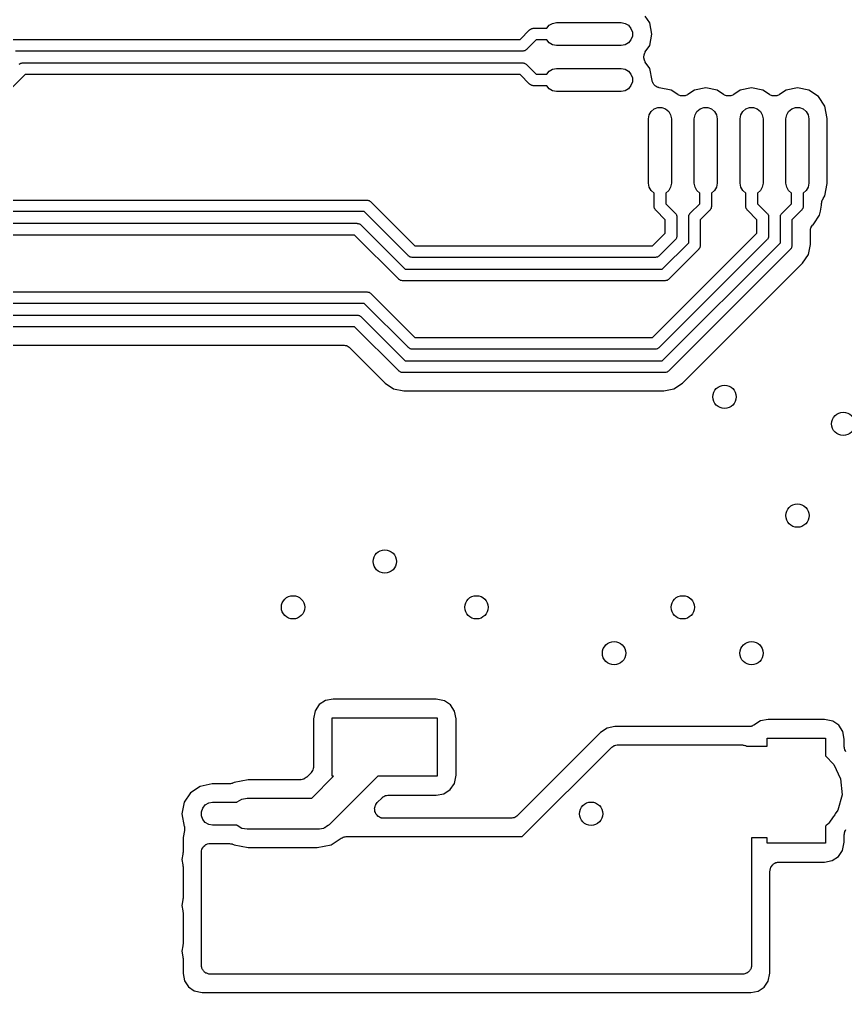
# Model space of a CAD drawing. Extents: x 85 to 210, y -138 to -65.
# Drawn here: x 144.02 to 153.02, y -111.45 to -100.84 of the extents above; entities that cross this region are included whole.
import ezdxf

# ---------------------------------------------------------------- set-up
doc = ezdxf.new("R2010")
doc.units = 0
doc.header["$MEASUREMENT"] = 0
doc.layers.add('BLACK', color=7, linetype='CONTINUOUS')

msp = doc.modelspace()

# ---------------------------------------------------------------- linework, layer by layer
at = {"layer": 'Black'}
for p, q in [((149.793, -100.904), (149.83, -100.883)), ((149.83, -100.883), (149.873, -100.875)), ((149.873, -100.875), (150.577, -100.875)), ((150.577, -100.875), (150.62, -100.883)), ((150.62, -100.883), (150.657, -100.904)), ((150.889, -100.876), (150.841, -100.806)), ((150.913, -101), (150.889, -100.876)), ((149.476, -101.059), (149.58, -100.955)), ((149.58, -100.955), (149.582, -100.953)), ((149.582, -100.953), (149.584, -100.951)), ((149.584, -100.951), (149.591, -100.947)), ((149.591, -100.947), (149.598, -100.942)), ((149.598, -100.942), (149.601, -100.942)), ((149.601, -100.942), (149.603, -100.94)), ((149.603, -100.94), (149.611, -100.939)), ((149.611, -100.939), (149.619, -100.937)), ((149.619, -100.937), (149.622, -100.937)), ((149.622, -100.937), (149.625, -100.936)), ((149.625, -100.936), (149.766, -100.936)), ((149.766, -100.936), (149.793, -100.904)), ((150.657, -100.904), (150.685, -100.938)), ((150.685, -100.938), (150.7, -100.978)), ((150.7, -100.978), (150.7, -101.022)), ((150.889, -101.124), (150.913, -101)), ((143.947, -101.059), (149.476, -101.059)), ((149.651, -101.063), (149.547, -101.168)), ((149.766, -101.063), (149.651, -101.063)), ((149.793, -101.096), (149.766, -101.063)), ((149.83, -101.117), (149.793, -101.096)), ((150.657, -101.096), (150.62, -101.117)), ((150.685, -101.062), (150.657, -101.096)), ((150.7, -101.022), (150.685, -101.062)), ((149.502, -101.186), (143.974, -101.186)), ((149.505, -101.186), (149.502, -101.186)), ((149.508, -101.186), (149.505, -101.186)), ((149.516, -101.184), (149.508, -101.186)), ((149.524, -101.183), (149.516, -101.184)), ((149.526, -101.181), (149.524, -101.183)), ((149.529, -101.181), (149.526, -101.181)), ((149.536, -101.176), (149.529, -101.181)), ((149.543, -101.172), (149.536, -101.176)), ((149.545, -101.17), (149.543, -101.172)), ((149.547, -101.168), (149.545, -101.17)), ((149.873, -101.125), (149.83, -101.117)), ((150.577, -101.125), (149.873, -101.125)), ((150.62, -101.117), (150.577, -101.125)), ((150.832, -101.216), (150.835, -101.206)), ((150.835, -101.206), (150.839, -101.2)), ((150.839, -101.2), (150.841, -101.194)), ((150.841, -101.194), (150.889, -101.124)), ((144.019, -101.324), (144.026, -101.319)), ((144.026, -101.319), (144.028, -101.319)), ((144.028, -101.319), (144.031, -101.317)), ((144.031, -101.317), (144.039, -101.316)), ((144.039, -101.316), (144.047, -101.314)), ((144.047, -101.314), (144.05, -101.314)), ((144.05, -101.314), (144.053, -101.313)), ((144.053, -101.313), (149.502, -101.313)), ((149.502, -101.313), (149.505, -101.314)), ((149.505, -101.314), (149.508, -101.314)), ((149.508, -101.314), (149.516, -101.316)), ((149.516, -101.316), (149.524, -101.317)), ((149.524, -101.317), (149.526, -101.319)), ((149.526, -101.319), (149.529, -101.319)), ((149.529, -101.319), (149.536, -101.324)), ((150.825, -101.239), (150.827, -101.233)), ((150.826, -101.25), (150.825, -101.239)), ((150.825, -101.261), (150.826, -101.25)), ((150.827, -101.267), (150.825, -101.261)), ((150.827, -101.226), (150.832, -101.216)), ((150.827, -101.233), (150.827, -101.226)), ((150.827, -101.274), (150.827, -101.267)), ((150.832, -101.284), (150.827, -101.274)), ((150.835, -101.294), (150.832, -101.284)), ((150.839, -101.3), (150.835, -101.294)), ((150.841, -101.306), (150.839, -101.3)), ((150.889, -101.376), (150.841, -101.306)), ((144.012, -101.328), (144.019, -101.324)), ((149.536, -101.324), (149.543, -101.328)), ((149.543, -101.328), (149.545, -101.33)), ((149.545, -101.33), (149.547, -101.332)), ((149.547, -101.332), (149.651, -101.436)), ((149.766, -101.436), (149.793, -101.404)), ((149.793, -101.404), (149.83, -101.383)), ((149.83, -101.383), (149.873, -101.375)), ((149.873, -101.375), (150.577, -101.375)), ((150.577, -101.375), (150.62, -101.383)), ((150.62, -101.383), (150.657, -101.404)), ((150.657, -101.404), (150.685, -101.438)), ((150.915, -101.507), (150.889, -101.376)), ((144.079, -101.441), (143.348, -102.172)), ((149.476, -101.441), (144.079, -101.441)), ((149.58, -101.545), (149.476, -101.441)), ((149.651, -101.436), (149.766, -101.436)), ((150.685, -101.438), (150.7, -101.478)), ((150.7, -101.522), (150.685, -101.562)), ((150.7, -101.478), (150.7, -101.522)), ((150.917, -101.513), (150.915, -101.507)), ((150.918, -101.519), (150.917, -101.513)), ((150.923, -101.529), (150.918, -101.519)), ((150.927, -101.539), (150.923, -101.529)), ((149.582, -101.547), (149.58, -101.545)), ((149.584, -101.549), (149.582, -101.547)), ((149.591, -101.553), (149.584, -101.549)), ((149.598, -101.558), (149.591, -101.553)), ((149.601, -101.558), (149.598, -101.558)), ((149.603, -101.56), (149.601, -101.558)), ((149.611, -101.561), (149.603, -101.56)), ((149.619, -101.563), (149.611, -101.561)), ((149.622, -101.563), (149.619, -101.563)), ((149.625, -101.563), (149.622, -101.563)), ((149.766, -101.563), (149.625, -101.563)), ((149.793, -101.596), (149.766, -101.563)), ((149.83, -101.617), (149.793, -101.596)), ((149.873, -101.625), (149.83, -101.617)), ((150.577, -101.625), (149.873, -101.625)), ((150.62, -101.617), (150.577, -101.625)), ((150.657, -101.596), (150.62, -101.617)), ((150.685, -101.562), (150.657, -101.596)), ((150.932, -101.544), (150.927, -101.539)), ((150.935, -101.55), (150.932, -101.544)), ((150.943, -101.557), (150.935, -101.55)), ((150.95, -101.565), (150.943, -101.557)), ((150.956, -101.568), (150.95, -101.565)), ((150.961, -101.573), (150.956, -101.568)), ((150.971, -101.577), (150.961, -101.573)), ((150.981, -101.582), (150.971, -101.577)), ((150.987, -101.583), (150.981, -101.582)), ((150.993, -101.585), (150.987, -101.583)), ((151.124, -101.611), (150.993, -101.585)), ((151.194, -101.659), (151.124, -101.611)), ((151.376, -101.611), (151.306, -101.659)), ((151.5, -101.587), (151.376, -101.611)), ((151.624, -101.611), (151.5, -101.587)), ((151.694, -101.659), (151.624, -101.611)), ((151.876, -101.611), (151.806, -101.659)), ((152, -101.587), (151.876, -101.611)), ((152.124, -101.611), (152, -101.587)), ((152.194, -101.659), (152.124, -101.611)), ((152.376, -101.611), (152.306, -101.659)), ((152.5, -101.587), (152.376, -101.611)), ((152.624, -101.611), (152.5, -101.587)), ((152.728, -101.681), (152.624, -101.611)), ((151.2, -101.661), (151.194, -101.659)), ((151.206, -101.665), (151.2, -101.661)), ((151.216, -101.668), (151.206, -101.665)), ((151.226, -101.673), (151.216, -101.668)), ((151.233, -101.673), (151.226, -101.673)), ((151.239, -101.675), (151.233, -101.673)), ((151.25, -101.674), (151.239, -101.675)), ((151.261, -101.675), (151.25, -101.674)), ((151.267, -101.673), (151.261, -101.675)), ((151.274, -101.673), (151.267, -101.673)), ((151.284, -101.668), (151.274, -101.673)), ((151.294, -101.665), (151.284, -101.668)), ((151.3, -101.661), (151.294, -101.665)), ((151.306, -101.659), (151.3, -101.661)), ((151.7, -101.661), (151.694, -101.659)), ((151.706, -101.665), (151.7, -101.661)), ((151.716, -101.668), (151.706, -101.665)), ((151.726, -101.673), (151.716, -101.668)), ((151.733, -101.673), (151.726, -101.673)), ((151.739, -101.675), (151.733, -101.673)), ((151.75, -101.674), (151.739, -101.675)), ((151.761, -101.675), (151.75, -101.674)), ((151.767, -101.673), (151.761, -101.675)), ((151.774, -101.673), (151.767, -101.673)), ((151.784, -101.668), (151.774, -101.673)), ((151.794, -101.665), (151.784, -101.668)), ((151.8, -101.661), (151.794, -101.665)), ((151.806, -101.659), (151.8, -101.661)), ((152.2, -101.661), (152.194, -101.659)), ((152.206, -101.665), (152.2, -101.661)), ((152.216, -101.668), (152.206, -101.665)), ((152.226, -101.673), (152.216, -101.668)), ((152.233, -101.673), (152.226, -101.673)), ((152.239, -101.675), (152.233, -101.673)), ((152.25, -101.674), (152.239, -101.675)), ((152.261, -101.675), (152.25, -101.674)), ((152.267, -101.673), (152.261, -101.675)), ((152.274, -101.673), (152.267, -101.673)), ((152.284, -101.668), (152.274, -101.673)), ((152.294, -101.665), (152.284, -101.668)), ((152.3, -101.661), (152.294, -101.665)), ((152.306, -101.659), (152.3, -101.661)), ((152.798, -101.786), (152.728, -101.681)), ((150.883, -101.88), (150.904, -101.843)), ((150.904, -101.843), (150.938, -101.815)), ((150.938, -101.815), (150.978, -101.8)), ((150.978, -101.8), (151.022, -101.8)), ((151.022, -101.8), (151.062, -101.815)), ((151.062, -101.815), (151.096, -101.843)), ((151.096, -101.843), (151.117, -101.88)), ((151.383, -101.88), (151.404, -101.843)), ((151.404, -101.843), (151.438, -101.815)), ((151.438, -101.815), (151.478, -101.8)), ((151.478, -101.8), (151.522, -101.8)), ((151.522, -101.8), (151.562, -101.815)), ((151.562, -101.815), (151.596, -101.843)), ((151.596, -101.843), (151.617, -101.88)), ((151.883, -101.88), (151.904, -101.843)), ((151.904, -101.843), (151.938, -101.815)), ((151.938, -101.815), (151.978, -101.8)), ((151.978, -101.8), (152.022, -101.8)), ((152.022, -101.8), (152.062, -101.815)), ((152.062, -101.815), (152.096, -101.843)), ((152.096, -101.843), (152.117, -101.88)), ((152.383, -101.88), (152.404, -101.843)), ((152.404, -101.843), (152.438, -101.815)), ((152.438, -101.815), (152.478, -101.8)), ((152.478, -101.8), (152.522, -101.8)), ((152.522, -101.8), (152.562, -101.815)), ((152.562, -101.815), (152.596, -101.843)), ((152.596, -101.843), (152.617, -101.88)), ((152.825, -101.92), (152.798, -101.786)), ((150.875, -101.923), (150.883, -101.88)), ((150.875, -102.627), (150.875, -101.923)), ((151.117, -101.88), (151.125, -101.923)), ((151.125, -101.923), (151.125, -102.627)), ((151.375, -101.923), (151.383, -101.88)), ((151.375, -102.627), (151.375, -101.923)), ((151.617, -101.88), (151.625, -101.923)), ((151.625, -101.923), (151.625, -102.627)), ((151.875, -101.923), (151.883, -101.88)), ((151.875, -102.627), (151.875, -101.923)), ((152.117, -101.88), (152.125, -101.923)), ((152.125, -101.923), (152.125, -102.627)), ((152.375, -101.923), (152.383, -101.88)), ((152.375, -102.627), (152.375, -101.923)), ((152.617, -101.88), (152.625, -101.923)), ((152.625, -101.923), (152.625, -102.627)), ((152.825, -102.63), (152.825, -101.92)), ((150.883, -102.67), (150.875, -102.627)), ((150.904, -102.707), (150.883, -102.67)), ((151.117, -102.67), (151.096, -102.707)), ((151.125, -102.627), (151.117, -102.67)), ((151.383, -102.67), (151.375, -102.627)), ((151.404, -102.707), (151.383, -102.67)), ((151.617, -102.67), (151.596, -102.707)), ((151.625, -102.627), (151.617, -102.67)), ((151.883, -102.67), (151.875, -102.627)), ((151.904, -102.707), (151.883, -102.67)), ((152.117, -102.67), (152.096, -102.707)), ((152.125, -102.627), (152.117, -102.67)), ((152.383, -102.67), (152.375, -102.627)), ((152.404, -102.707), (152.383, -102.67)), ((152.617, -102.67), (152.596, -102.707)), ((152.625, -102.627), (152.617, -102.67)), ((152.798, -102.764), (152.825, -102.63)), ((150.936, -102.734), (150.904, -102.707)), ((150.936, -102.875), (150.936, -102.734)), ((151.096, -102.707), (151.064, -102.734)), ((151.064, -102.734), (151.064, -102.849)), ((151.436, -102.734), (151.404, -102.707)), ((151.436, -102.849), (151.436, -102.734)), ((151.596, -102.707), (151.564, -102.734)), ((151.564, -102.734), (151.564, -102.875)), ((151.936, -102.734), (151.904, -102.707)), ((151.936, -102.875), (151.936, -102.734)), ((152.096, -102.707), (152.064, -102.734)), ((152.064, -102.734), (152.064, -102.849)), ((152.436, -102.734), (152.404, -102.707)), ((152.436, -102.849), (152.436, -102.734)), ((152.596, -102.707), (152.564, -102.734)), ((152.564, -102.734), (152.564, -102.875)), ((152.77, -102.812), (152.776, -102.802)), ((152.776, -102.802), (152.78, -102.791)), ((152.78, -102.791), (152.798, -102.764)), ((136.649, -102.809), (147.803, -102.809)), ((147.803, -102.809), (147.805, -102.81)), ((147.805, -102.81), (147.808, -102.81)), ((147.808, -102.81), (147.816, -102.812)), ((147.816, -102.812), (147.824, -102.813)), ((147.824, -102.813), (147.827, -102.815)), ((147.827, -102.815), (147.829, -102.815)), ((147.829, -102.815), (147.836, -102.82)), ((147.836, -102.82), (147.843, -102.824)), ((147.843, -102.824), (147.845, -102.826)), ((147.845, -102.826), (147.848, -102.828)), ((147.848, -102.828), (148.329, -103.309)), ((150.937, -102.878), (150.936, -102.875)), ((150.937, -102.881), (150.937, -102.878)), ((150.939, -102.889), (150.937, -102.881)), ((150.94, -102.897), (150.939, -102.889)), ((150.942, -102.899), (150.94, -102.897)), ((150.942, -102.902), (150.942, -102.899)), ((150.947, -102.909), (150.942, -102.902)), ((150.951, -102.916), (150.947, -102.909)), ((151.064, -102.849), (151.168, -102.953)), ((151.332, -102.953), (151.436, -102.849)), ((151.553, -102.909), (151.549, -102.916)), ((151.558, -102.902), (151.553, -102.909)), ((151.56, -102.897), (151.558, -102.899)), ((151.558, -102.899), (151.558, -102.902)), ((151.561, -102.889), (151.56, -102.897)), ((151.563, -102.881), (151.561, -102.889)), ((151.564, -102.875), (151.563, -102.878)), ((151.563, -102.878), (151.563, -102.881)), ((151.937, -102.878), (151.936, -102.875)), ((151.937, -102.881), (151.937, -102.878)), ((151.939, -102.889), (151.937, -102.881)), ((151.94, -102.897), (151.939, -102.889)), ((151.942, -102.899), (151.94, -102.897)), ((151.942, -102.902), (151.942, -102.899)), ((151.947, -102.909), (151.942, -102.902)), ((151.951, -102.916), (151.947, -102.909)), ((152.064, -102.849), (152.168, -102.953)), ((152.332, -102.953), (152.436, -102.849)), ((152.553, -102.909), (152.549, -102.916)), ((152.558, -102.902), (152.553, -102.909)), ((152.56, -102.897), (152.558, -102.899)), ((152.558, -102.899), (152.558, -102.902)), ((152.561, -102.889), (152.56, -102.897)), ((152.563, -102.881), (152.561, -102.889)), ((152.564, -102.875), (152.563, -102.878)), ((152.563, -102.878), (152.563, -102.881)), ((152.751, -102.929), (152.763, -102.865)), ((152.763, -102.846), (152.766, -102.835)), ((152.763, -102.865), (152.763, -102.846)), ((152.766, -102.823), (152.769, -102.818)), ((152.766, -102.835), (152.766, -102.823)), ((152.769, -102.818), (152.77, -102.812)), ((147.776, -102.936), (136.623, -102.936)), ((148.258, -103.418), (147.776, -102.936)), ((150.953, -102.918), (150.951, -102.916)), ((150.955, -102.92), (150.953, -102.918)), ((151.059, -103.024), (150.955, -102.92)), ((151.168, -102.953), (151.17, -102.955)), ((151.17, -102.955), (151.172, -102.957)), ((151.172, -102.957), (151.176, -102.964)), ((151.176, -102.964), (151.181, -102.971)), ((151.181, -102.971), (151.181, -102.974)), ((151.181, -102.974), (151.183, -102.976)), ((151.183, -102.976), (151.184, -102.984)), ((151.184, -102.984), (151.186, -102.992)), ((151.186, -102.992), (151.186, -102.995)), ((151.186, -102.995), (151.186, -102.998)), ((151.186, -102.998), (151.186, -103.197)), ((151.314, -102.992), (151.316, -102.984)), ((151.314, -102.995), (151.314, -102.992)), ((151.314, -102.998), (151.314, -102.995)), ((151.314, -103.276), (151.314, -102.998)), ((151.316, -102.984), (151.317, -102.976)), ((151.317, -102.976), (151.319, -102.974)), ((151.319, -102.971), (151.324, -102.964)), ((151.319, -102.974), (151.319, -102.971)), ((151.324, -102.964), (151.328, -102.957)), ((151.328, -102.957), (151.33, -102.955)), ((151.33, -102.955), (151.332, -102.953)), ((151.545, -102.92), (151.44, -103.024)), ((151.547, -102.918), (151.545, -102.92)), ((151.549, -102.916), (151.547, -102.918)), ((151.953, -102.918), (151.951, -102.916)), ((151.955, -102.92), (151.953, -102.918)), ((152.059, -103.024), (151.955, -102.92)), ((152.168, -102.953), (152.17, -102.955)), ((152.17, -102.955), (152.172, -102.957)), ((152.172, -102.957), (152.176, -102.964)), ((152.176, -102.964), (152.181, -102.971)), ((152.181, -102.971), (152.181, -102.974)), ((152.181, -102.974), (152.183, -102.976)), ((152.183, -102.976), (152.184, -102.984)), ((152.184, -102.984), (152.186, -102.992)), ((152.186, -102.992), (152.186, -102.995)), ((152.186, -102.995), (152.186, -102.998)), ((152.186, -102.998), (152.186, -103.197)), ((152.314, -102.992), (152.316, -102.984)), ((152.314, -102.995), (152.314, -102.992)), ((152.314, -102.998), (152.314, -102.995)), ((152.314, -103.276), (152.314, -102.998)), ((152.316, -102.984), (152.317, -102.976)), ((152.317, -102.976), (152.319, -102.974)), ((152.319, -102.971), (152.324, -102.964)), ((152.319, -102.974), (152.319, -102.971)), ((152.324, -102.964), (152.328, -102.957)), ((152.328, -102.957), (152.33, -102.955)), ((152.33, -102.955), (152.332, -102.953)), ((152.545, -102.92), (152.44, -103.024)), ((152.547, -102.918), (152.545, -102.92)), ((152.549, -102.916), (152.547, -102.918)), ((152.679, -103.068), (152.742, -102.975)), ((152.742, -102.975), (152.751, -102.929)), ((152.751, -102.929), (152.751, -102.929)), ((136.623, -103.063), (147.697, -103.063)), ((147.697, -103.063), (147.7, -103.064)), ((147.7, -103.064), (147.703, -103.064)), ((147.703, -103.064), (147.711, -103.066)), ((147.711, -103.066), (147.719, -103.067)), ((147.719, -103.067), (147.722, -103.069)), ((147.722, -103.069), (147.724, -103.069)), ((147.724, -103.069), (147.731, -103.074)), ((147.731, -103.074), (147.738, -103.078)), ((147.738, -103.078), (147.74, -103.08)), ((147.74, -103.08), (147.742, -103.082)), ((147.742, -103.082), (148.224, -103.563)), ((151.059, -103.171), (151.059, -103.024)), ((151.44, -103.024), (151.44, -103.303)), ((152.059, -103.171), (152.059, -103.024)), ((152.44, -103.024), (152.44, -103.303)), ((152.644, -103.127), (152.647, -103.114)), ((152.647, -103.114), (152.649, -103.111)), ((152.649, -103.111), (152.65, -103.106)), ((152.65, -103.106), (152.657, -103.096)), ((152.657, -103.096), (152.664, -103.084)), ((152.664, -103.084), (152.667, -103.081)), ((152.667, -103.081), (152.67, -103.078)), ((152.67, -103.078), (152.679, -103.068)), ((147.671, -103.191), (136.649, -103.191)), ((148.152, -103.672), (147.671, -103.191)), ((150.921, -104.309), (152.059, -103.171)), ((150.921, -103.309), (151.059, -103.171)), ((151.181, -103.224), (151.176, -103.231)), ((151.183, -103.219), (151.181, -103.222)), ((151.181, -103.222), (151.181, -103.224)), ((151.184, -103.211), (151.183, -103.219)), ((151.186, -103.203), (151.184, -103.211)), ((151.186, -103.197), (151.186, -103.2)), ((151.186, -103.2), (151.186, -103.203)), ((152.181, -103.224), (152.176, -103.231)), ((152.183, -103.219), (152.181, -103.222)), ((152.181, -103.222), (152.181, -103.224)), ((152.184, -103.211), (152.183, -103.219)), ((152.186, -103.203), (152.184, -103.211)), ((152.186, -103.197), (152.186, -103.2)), ((152.186, -103.2), (152.186, -103.203)), ((152.641, -103.14), (152.644, -103.127)), ((152.641, -103.144), (152.641, -103.14)), ((152.641, -103.149), (152.641, -103.144)), ((152.641, -103.293), (152.641, -103.149)), ((148.329, -103.309), (150.921, -103.309)), ((152.168, -103.242), (150.992, -104.418)), ((151.168, -103.242), (150.992, -103.418)), ((151.026, -104.563), (152.314, -103.276)), ((151.026, -103.563), (151.314, -103.276)), ((151.17, -103.24), (151.168, -103.242)), ((151.172, -103.238), (151.17, -103.24)), ((151.176, -103.231), (151.172, -103.238)), ((151.43, -103.336), (151.426, -103.343)), ((151.435, -103.329), (151.43, -103.336)), ((151.437, -103.324), (151.435, -103.327)), ((151.435, -103.327), (151.435, -103.329)), ((151.438, -103.316), (151.437, -103.324)), ((151.44, -103.308), (151.438, -103.316)), ((151.44, -103.303), (151.44, -103.305)), ((151.44, -103.305), (151.44, -103.308)), ((152.17, -103.24), (152.168, -103.242)), ((152.172, -103.238), (152.17, -103.24)), ((152.176, -103.231), (152.172, -103.238)), ((152.43, -103.336), (152.426, -103.343)), ((152.435, -103.329), (152.43, -103.336)), ((152.437, -103.324), (152.435, -103.327)), ((152.435, -103.327), (152.435, -103.329)), ((152.438, -103.316), (152.437, -103.324)), ((152.44, -103.308), (152.438, -103.316)), ((152.44, -103.303), (152.44, -103.305)), ((152.44, -103.305), (152.44, -103.308)), ((152.619, -103.403), (152.641, -103.293)), ((148.26, -103.42), (148.258, -103.418)), ((148.262, -103.422), (148.26, -103.42)), ((148.269, -103.426), (148.262, -103.422)), ((148.276, -103.431), (148.269, -103.426)), ((148.278, -103.431), (148.276, -103.431)), ((148.281, -103.433), (148.278, -103.431)), ((148.289, -103.434), (148.281, -103.433)), ((148.297, -103.436), (148.289, -103.434)), ((148.3, -103.436), (148.297, -103.436)), ((148.303, -103.436), (148.3, -103.436)), ((150.947, -103.436), (148.303, -103.436)), ((150.95, -103.436), (150.947, -103.436)), ((150.953, -103.436), (150.95, -103.436)), ((150.961, -103.434), (150.953, -103.436)), ((150.969, -103.433), (150.961, -103.434)), ((150.972, -103.431), (150.969, -103.433)), ((150.974, -103.431), (150.972, -103.431)), ((150.981, -103.426), (150.974, -103.431)), ((150.988, -103.422), (150.981, -103.426)), ((150.99, -103.42), (150.988, -103.422)), ((150.992, -103.418), (150.99, -103.42)), ((152.422, -103.348), (151.098, -104.672)), ((151.422, -103.348), (151.098, -103.672)), ((151.424, -103.345), (151.422, -103.348)), ((151.426, -103.343), (151.424, -103.345)), ((152.424, -103.345), (152.422, -103.348)), ((152.426, -103.343), (152.424, -103.345)), ((152.556, -103.496), (152.619, -103.403)), ((151.246, -104.806), (152.556, -103.496)), ((148.224, -103.563), (151.026, -103.563)), ((148.155, -103.674), (148.152, -103.672)), ((148.157, -103.676), (148.155, -103.674)), ((148.164, -103.68), (148.157, -103.676)), ((148.171, -103.685), (148.164, -103.68)), ((148.173, -103.685), (148.171, -103.685)), ((148.176, -103.687), (148.173, -103.685)), ((148.184, -103.688), (148.176, -103.687)), ((148.192, -103.69), (148.184, -103.688)), ((148.195, -103.69), (148.192, -103.69)), ((148.197, -103.691), (148.195, -103.69)), ((151.053, -103.691), (148.197, -103.691)), ((151.055, -103.69), (151.053, -103.691)), ((151.058, -103.69), (151.055, -103.69)), ((151.066, -103.688), (151.058, -103.69)), ((151.074, -103.687), (151.066, -103.688)), ((151.077, -103.685), (151.074, -103.687)), ((151.079, -103.685), (151.077, -103.685)), ((151.086, -103.68), (151.079, -103.685)), ((151.093, -103.676), (151.086, -103.68)), ((151.095, -103.674), (151.093, -103.676)), ((151.098, -103.672), (151.095, -103.674)), ((136.649, -103.809), (147.803, -103.809)), ((147.803, -103.809), (147.805, -103.81)), ((147.805, -103.81), (147.808, -103.81)), ((147.808, -103.81), (147.816, -103.812)), ((147.816, -103.812), (147.824, -103.813)), ((147.824, -103.813), (147.827, -103.815)), ((147.827, -103.815), (147.829, -103.815)), ((147.829, -103.815), (147.836, -103.82)), ((147.836, -103.82), (147.843, -103.824)), ((147.843, -103.824), (147.845, -103.826)), ((147.845, -103.826), (147.848, -103.828)), ((147.848, -103.828), (148.329, -104.309)), ((147.776, -103.936), (136.623, -103.936)), ((148.258, -104.418), (147.776, -103.936)), ((136.623, -104.063), (147.697, -104.063)), ((147.697, -104.063), (147.7, -104.064)), ((147.7, -104.064), (147.703, -104.064)), ((147.703, -104.064), (147.711, -104.066)), ((147.711, -104.066), (147.719, -104.067)), ((147.719, -104.067), (147.722, -104.069)), ((147.722, -104.069), (147.724, -104.069)), ((147.724, -104.069), (147.731, -104.074)), ((147.731, -104.074), (147.738, -104.078)), ((147.738, -104.078), (147.74, -104.08)), ((147.74, -104.08), (147.742, -104.082)), ((147.742, -104.082), (148.224, -104.563)), ((147.671, -104.191), (136.649, -104.191)), ((148.152, -104.672), (147.671, -104.191)), ((136.774, -104.39), (147.547, -104.39)), ((147.547, -104.39), (147.551, -104.391)), ((147.551, -104.391), (147.556, -104.391)), ((147.556, -104.391), (147.568, -104.394)), ((147.568, -104.394), (147.581, -104.397)), ((147.581, -104.397), (147.585, -104.399)), ((148.329, -104.309), (150.921, -104.309)), ((147.585, -104.399), (147.589, -104.4)), ((147.589, -104.4), (147.6, -104.407)), ((147.6, -104.407), (147.611, -104.414)), ((147.611, -104.414), (147.614, -104.417)), ((147.614, -104.417), (147.618, -104.42)), ((147.618, -104.42), (148.004, -104.806)), ((148.26, -104.42), (148.258, -104.418)), ((148.262, -104.422), (148.26, -104.42)), ((148.269, -104.426), (148.262, -104.422)), ((148.276, -104.431), (148.269, -104.426)), ((148.278, -104.431), (148.276, -104.431)), ((148.281, -104.433), (148.278, -104.431)), ((148.289, -104.434), (148.281, -104.433)), ((148.297, -104.436), (148.289, -104.434)), ((148.3, -104.436), (148.297, -104.436)), ((148.303, -104.436), (148.3, -104.436)), ((150.947, -104.436), (148.303, -104.436)), ((150.95, -104.436), (150.947, -104.436)), ((150.953, -104.436), (150.95, -104.436)), ((150.961, -104.434), (150.953, -104.436)), ((150.969, -104.433), (150.961, -104.434)), ((150.972, -104.431), (150.969, -104.433)), ((150.974, -104.431), (150.972, -104.431)), ((150.981, -104.426), (150.974, -104.431)), ((150.988, -104.422), (150.981, -104.426)), ((150.99, -104.42), (150.988, -104.422)), ((150.992, -104.418), (150.99, -104.42)), ((148.224, -104.563), (151.026, -104.563)), ((148.155, -104.674), (148.152, -104.672)), ((148.157, -104.676), (148.155, -104.674)), ((148.164, -104.68), (148.157, -104.676)), ((148.171, -104.685), (148.164, -104.68)), ((148.173, -104.685), (148.171, -104.685)), ((148.176, -104.687), (148.173, -104.685)), ((148.184, -104.688), (148.176, -104.687)), ((148.192, -104.69), (148.184, -104.688)), ((148.195, -104.69), (148.192, -104.69)), ((148.197, -104.691), (148.195, -104.69)), ((151.053, -104.691), (148.197, -104.691)), ((151.055, -104.69), (151.053, -104.691)), ((151.058, -104.69), (151.055, -104.69)), ((151.066, -104.688), (151.058, -104.69)), ((151.074, -104.687), (151.066, -104.688)), ((151.077, -104.685), (151.074, -104.687)), ((151.079, -104.685), (151.077, -104.685)), ((151.086, -104.68), (151.079, -104.685)), ((151.093, -104.676), (151.086, -104.68)), ((151.095, -104.674), (151.093, -104.676)), ((151.098, -104.672), (151.095, -104.674)), ((148.004, -104.806), (148.097, -104.869)), ((151.153, -104.869), (151.246, -104.806)), ((148.097, -104.869), (148.207, -104.89)), ((148.207, -104.89), (151.043, -104.89)), ((151.043, -104.89), (151.153, -104.869)), ((147.286, -108.31), (147.241, -108.377)), ((147.355, -108.266), (147.286, -108.31)), ((147.438, -108.251), (147.355, -108.266)), ((148.561, -108.251), (147.438, -108.251)), ((148.651, -108.269), (148.561, -108.251)), ((148.718, -108.314), (148.651, -108.269)), ((148.762, -108.383), (148.718, -108.314)), ((147.241, -108.377), (147.223, -108.467)), ((148.777, -108.466), (148.762, -108.383)), ((147.223, -108.467), (147.223, -108.987)), ((147.428, -109.091), (147.428, -108.456)), ((147.428, -108.456), (148.571, -108.456)), ((148.571, -108.456), (148.571, -109.091)), ((148.777, -109.081), (148.777, -108.466)), ((152.026, -108.534), (152.015, -108.538)), ((152.097, -108.488), (152.026, -108.534)), ((152.18, -108.473), (152.097, -108.488)), ((152.795, -108.473), (152.18, -108.473)), ((152.885, -108.491), (152.795, -108.473)), ((152.952, -108.536), (152.885, -108.491)), ((150.351, -108.616), (149.446, -109.521)), ((150.426, -108.566), (150.351, -108.616)), ((150.51, -108.55), (150.426, -108.566)), ((151.972, -108.55), (150.51, -108.55)), ((151.983, -108.548), (151.972, -108.55)), ((151.994, -108.548), (151.983, -108.548)), ((152, -108.545), (151.994, -108.548)), ((152.006, -108.544), (152, -108.545)), ((152.015, -108.538), (152.006, -108.544)), ((152.996, -108.605), (152.952, -108.536)), ((153.011, -108.688), (152.996, -108.605)), ((152.171, -108.762), (152.171, -108.678)), ((152.171, -108.678), (152.805, -108.678)), ((152.805, -108.678), (152.805, -108.871)), ((153.011, -108.771), (153.011, -108.688)), ((149.507, -109.743), (150.471, -108.779)), ((150.471, -108.779), (150.474, -108.777)), ((150.474, -108.777), (150.477, -108.773)), ((150.477, -108.773), (150.488, -108.767)), ((150.488, -108.767), (150.499, -108.759)), ((150.499, -108.759), (150.503, -108.758)), ((150.503, -108.758), (150.507, -108.756)), ((150.507, -108.756), (150.52, -108.754)), ((150.52, -108.754), (150.533, -108.75)), ((150.533, -108.75), (150.537, -108.751)), ((150.537, -108.751), (150.541, -108.75)), ((150.541, -108.75), (151.9, -108.75)), ((151.9, -108.75), (151.909, -108.752)), ((151.909, -108.752), (151.917, -108.752)), ((151.917, -108.752), (151.926, -108.755)), ((151.926, -108.755), (151.934, -108.756)), ((151.934, -108.756), (151.942, -108.76)), ((151.942, -108.76), (151.946, -108.762)), ((151.946, -108.762), (152.171, -108.762)), ((153.013, -108.782), (153.011, -108.771)), ((153.014, -108.794), (153.013, -108.782)), ((153.016, -108.799), (153.014, -108.794)), ((153.017, -108.805), (153.016, -108.799)), ((153.023, -108.815), (153.017, -108.805)), ((153.028, -108.826), (153.023, -108.815)), ((152.805, -108.871), (152.898, -108.963)), ((147.193, -109.057), (147.15, -109.101)), ((147.196, -109.054), (147.193, -109.057)), ((147.199, -109.051), (147.196, -109.054)), ((147.206, -109.04), (147.199, -109.051)), ((147.213, -109.029), (147.206, -109.04)), ((147.214, -109.025), (147.213, -109.029)), ((147.217, -109.021), (147.214, -109.025)), ((147.219, -109.008), (147.217, -109.021)), ((147.222, -108.995), (147.219, -109.008)), ((147.223, -108.987), (147.222, -108.991)), ((147.222, -108.991), (147.222, -108.995)), ((152.898, -108.963), (152.971, -109.121)), ((146.335, -109.17), (146.33, -109.172)), ((146.341, -109.169), (146.335, -109.17)), ((146.351, -109.163), (146.341, -109.169)), ((146.357, -109.16), (146.351, -109.163)), ((146.51, -109.13), (146.357, -109.16)), ((147.079, -109.13), (146.51, -109.13)), ((147.084, -109.129), (147.079, -109.13)), ((147.088, -109.13), (147.084, -109.129)), ((147.101, -109.126), (147.088, -109.13)), ((147.114, -109.124), (147.101, -109.126)), ((147.117, -109.122), (147.114, -109.124)), ((147.122, -109.121), (147.117, -109.122)), ((147.132, -109.113), (147.122, -109.121)), ((147.144, -109.107), (147.132, -109.113)), ((147.146, -109.103), (147.144, -109.107)), ((147.15, -109.101), (147.146, -109.103)), ((147.204, -109.33), (147.442, -109.091)), ((147.923, -109.091), (147.394, -109.62)), ((147.442, -109.091), (147.428, -109.091)), ((148.571, -109.091), (147.923, -109.091)), ((148.714, -109.238), (148.759, -109.171)), ((148.759, -109.171), (148.777, -109.081)), ((152.971, -109.121), (152.986, -109.294)), ((145.881, -109.272), (145.811, -109.376)), ((145.986, -109.202), (145.881, -109.272)), ((146.119, -109.175), (145.986, -109.202)), ((146.306, -109.175), (146.119, -109.175)), ((146.318, -109.173), (146.306, -109.175)), ((146.33, -109.172), (146.318, -109.173)), ((148.645, -109.282), (148.714, -109.238)), ((145.811, -109.376), (145.786, -109.5)), ((146.043, -109.404), (146.08, -109.383)), ((146.08, -109.383), (146.123, -109.375)), ((146.123, -109.375), (146.386, -109.375)), ((146.386, -109.375), (146.391, -109.37)), ((146.391, -109.37), (146.442, -109.34)), ((146.442, -109.34), (146.5, -109.33)), ((146.5, -109.33), (147.204, -109.33)), ((147.91, -109.39), (147.918, -109.379)), ((147.918, -109.379), (147.971, -109.327)), ((147.971, -109.327), (147.974, -109.324)), ((147.974, -109.324), (147.977, -109.321)), ((147.977, -109.321), (147.988, -109.314)), ((147.988, -109.314), (147.999, -109.307)), ((147.999, -109.307), (148.003, -109.306)), ((148.003, -109.306), (148.007, -109.303)), ((148.007, -109.303), (148.02, -109.301)), ((148.02, -109.301), (148.033, -109.298)), ((148.033, -109.298), (148.037, -109.298)), ((148.037, -109.298), (148.041, -109.297)), ((148.041, -109.297), (148.562, -109.297)), ((148.562, -109.297), (148.645, -109.282)), ((152.986, -109.294), (152.941, -109.461)), ((146, -109.478), (146.015, -109.438)), ((146, -109.522), (146, -109.478)), ((146.015, -109.438), (146.043, -109.404)), ((147.889, -109.441), (147.89, -109.437)), ((147.89, -109.454), (147.889, -109.441)), ((147.89, -109.433), (147.895, -109.42)), ((147.89, -109.437), (147.89, -109.433)), ((147.89, -109.467), (147.89, -109.454)), ((147.892, -109.471), (147.89, -109.467)), ((147.892, -109.476), (147.892, -109.471)), ((147.898, -109.488), (147.892, -109.476)), ((147.895, -109.42), (147.898, -109.408)), ((147.898, -109.408), (147.901, -109.404)), ((147.902, -109.5), (147.898, -109.488)), ((147.901, -109.404), (147.902, -109.4)), ((147.902, -109.4), (147.91, -109.39)), ((152.941, -109.461), (152.913, -109.502)), ((145.786, -109.5), (145.814, -109.638)), ((146.015, -109.562), (146, -109.522)), ((146.043, -109.596), (146.015, -109.562)), ((146.08, -109.617), (146.043, -109.596)), ((147.905, -109.503), (147.902, -109.5)), ((147.907, -109.507), (147.905, -109.503)), ((147.916, -109.517), (147.907, -109.507)), ((147.924, -109.527), (147.916, -109.517)), ((147.928, -109.529), (147.924, -109.527)), ((147.931, -109.532), (147.928, -109.529)), ((147.943, -109.537), (147.931, -109.532)), ((147.954, -109.544), (147.943, -109.537)), ((147.959, -109.545), (147.954, -109.544)), ((147.963, -109.547), (147.959, -109.545)), ((147.976, -109.548), (147.963, -109.547)), ((147.989, -109.55), (147.976, -109.548)), ((149.376, -109.55), (147.989, -109.55)), ((149.38, -109.549), (149.376, -109.55)), ((149.384, -109.55), (149.38, -109.549)), ((149.397, -109.546), (149.384, -109.55)), ((149.41, -109.544), (149.397, -109.546)), ((149.414, -109.542), (149.41, -109.544)), ((149.418, -109.541), (149.414, -109.542)), ((149.429, -109.533), (149.418, -109.541)), ((149.44, -109.527), (149.429, -109.533)), ((149.443, -109.523), (149.44, -109.527)), ((149.446, -109.521), (149.443, -109.523)), ((152.889, -109.536), (152.842, -109.604)), ((152.909, -109.512), (152.889, -109.536)), ((152.913, -109.502), (152.909, -109.512)), ((145.815, -109.684), (145.8, -109.76)), ((145.814, -109.638), (145.815, -109.64)), ((145.815, -109.64), (145.815, -109.645)), ((145.815, -109.645), (145.816, -109.649)), ((145.816, -109.679), (145.815, -109.684)), ((145.816, -109.649), (145.816, -109.662)), ((145.816, -109.662), (145.817, -109.675)), ((145.817, -109.675), (145.816, -109.679)), ((146.123, -109.625), (146.08, -109.617)), ((146.386, -109.625), (146.123, -109.625)), ((146.391, -109.63), (146.386, -109.625)), ((146.442, -109.66), (146.391, -109.63)), ((146.5, -109.67), (146.442, -109.66)), ((147.274, -109.67), (146.5, -109.67)), ((147.281, -109.669), (147.274, -109.67)), ((147.289, -109.669), (147.281, -109.669)), ((147.31, -109.664), (147.289, -109.669)), ((147.332, -109.66), (147.31, -109.664)), ((147.339, -109.656), (147.332, -109.66)), ((147.346, -109.654), (147.339, -109.656)), ((147.364, -109.641), (147.346, -109.654)), ((147.383, -109.63), (147.364, -109.641)), ((147.388, -109.624), (147.383, -109.63)), ((147.394, -109.62), (147.388, -109.624)), ((152.812, -109.628), (152.805, -109.635)), ((152.805, -109.635), (152.805, -109.822)), ((152.83, -109.616), (152.812, -109.628)), ((152.842, -109.604), (152.83, -109.616)), ((153.014, -109.706), (153.016, -109.701)), ((153.016, -109.701), (153.017, -109.695)), ((153.017, -109.695), (153.023, -109.685)), ((153.023, -109.685), (153.028, -109.674)), ((145.8, -109.76), (145.8, -109.921)), ((147.415, -109.84), (147.524, -109.767)), ((147.524, -109.767), (147.535, -109.762)), ((147.535, -109.762), (147.546, -109.756)), ((147.546, -109.756), (147.551, -109.755)), ((147.551, -109.755), (147.556, -109.753)), ((147.556, -109.753), (147.568, -109.752)), ((147.568, -109.752), (147.58, -109.75)), ((147.58, -109.75), (149.49, -109.75)), ((149.49, -109.75), (149.5, -109.748)), ((149.5, -109.748), (149.507, -109.743)), ((152.171, -109.762), (152, -109.762)), ((152, -109.762), (152, -111.15)), ((152.171, -109.822), (152.171, -109.762)), ((153.011, -109.729), (153.013, -109.718)), ((153.011, -109.811), (153.011, -109.729)), ((153.013, -109.718), (153.014, -109.706)), ((146, -109.921), (146.003, -109.905)), ((146.003, -109.905), (146.006, -109.889)), ((146.006, -109.889), (146.007, -109.888)), ((146.007, -109.887), (146.015, -109.873)), ((146.007, -109.888), (146.007, -109.887)), ((146.015, -109.873), (146.023, -109.859)), ((146.023, -109.859), (146.024, -109.858)), ((146.024, -109.858), (146.025, -109.857)), ((146.025, -109.857), (146.038, -109.847)), ((146.038, -109.847), (146.05, -109.837)), ((146.05, -109.837), (146.051, -109.836)), ((146.051, -109.836), (146.052, -109.835)), ((146.052, -109.835), (146.067, -109.83)), ((146.067, -109.83), (146.083, -109.825)), ((146.083, -109.825), (146.084, -109.825)), ((146.084, -109.825), (146.085, -109.824)), ((146.085, -109.824), (146.101, -109.825)), ((146.101, -109.825), (146.117, -109.825)), ((146.117, -109.825), (146.118, -109.825)), ((146.118, -109.825), (146.306, -109.825)), ((146.306, -109.825), (146.318, -109.827)), ((146.318, -109.827), (146.33, -109.828)), ((146.33, -109.828), (146.335, -109.83)), ((146.335, -109.83), (146.341, -109.831)), ((146.341, -109.831), (146.351, -109.837)), ((146.351, -109.837), (146.357, -109.84)), ((146.357, -109.84), (146.51, -109.87)), ((146.51, -109.87), (147.264, -109.87)), ((147.264, -109.87), (147.415, -109.84)), ((152.805, -109.822), (152.171, -109.822)), ((152.948, -109.968), (152.993, -109.901)), ((152.993, -109.901), (153.011, -109.811)), ((145.798, -109.941), (145.786, -110)), ((145.786, -110), (145.798, -110.059)), ((145.8, -109.921), (145.798, -109.931)), ((145.798, -109.931), (145.798, -109.941)), ((146, -109.922), (146, -109.921)), ((146, -109.923), (146, -109.922)), ((146, -109.978), (146, -109.923)), ((146, -110.022), (146, -109.978)), ((146, -109.978), (146, -109.978)), ((152.796, -110.027), (152.879, -110.012)), ((152.879, -110.012), (152.948, -109.968)), ((145.798, -110.059), (145.798, -110.069)), ((145.798, -110.069), (145.8, -110.079)), ((145.8, -110.079), (145.8, -110.421)), ((146, -110.478), (146, -110.022)), ((146, -110.022), (146, -110.022)), ((152.2, -110.127), (152.202, -110.119)), ((152.202, -110.11), (152.205, -110.102)), ((152.202, -110.119), (152.202, -110.11)), ((152.205, -110.102), (152.206, -110.093)), ((152.206, -110.093), (152.21, -110.086)), ((152.21, -110.086), (152.213, -110.077)), ((152.213, -110.077), (152.219, -110.071)), ((152.219, -110.071), (152.223, -110.063)), ((152.223, -110.063), (152.23, -110.057)), ((152.23, -110.057), (152.236, -110.051)), ((152.236, -110.051), (152.243, -110.046)), ((152.243, -110.046), (152.25, -110.041)), ((152.25, -110.041), (152.258, -110.038)), ((152.258, -110.038), (152.266, -110.033)), ((152.266, -110.033), (152.274, -110.032)), ((152.274, -110.032), (152.283, -110.029)), ((152.283, -110.029), (152.291, -110.029)), ((152.291, -110.029), (152.3, -110.027)), ((152.3, -110.027), (152.796, -110.027)), ((152.2, -111.24), (152.2, -110.127)), ((145.798, -110.441), (145.786, -110.5)), ((145.8, -110.421), (145.798, -110.431)), ((145.798, -110.431), (145.798, -110.441)), ((145.786, -110.5), (145.798, -110.559)), ((146, -110.522), (146, -110.478)), ((146, -110.478), (146, -110.478)), ((146, -110.978), (146, -110.522)), ((146, -110.522), (146, -110.522)), ((145.798, -110.559), (145.798, -110.569)), ((145.798, -110.569), (145.8, -110.579)), ((145.8, -110.579), (145.8, -110.921)), ((145.798, -110.941), (145.786, -111)), ((145.8, -110.921), (145.798, -110.931)), ((145.798, -110.931), (145.798, -110.941)), ((145.786, -111), (145.798, -111.059)), ((145.798, -111.059), (145.798, -111.069)), ((145.798, -111.069), (145.8, -111.079)), ((145.8, -111.079), (145.8, -111.241)), ((146, -111.022), (146, -110.978)), ((146, -110.978), (146, -110.978)), ((146, -111.15), (146, -111.022)), ((146, -111.022), (146, -111.022)), ((146.002, -111.159), (146, -111.15)), ((146.002, -111.167), (146.002, -111.159)), ((146.005, -111.176), (146.002, -111.167)), ((146.006, -111.184), (146.005, -111.176)), ((146.01, -111.192), (146.006, -111.184)), ((151.994, -111.184), (151.99, -111.192)), ((151.995, -111.176), (151.994, -111.184)), ((151.998, -111.167), (151.995, -111.176)), ((152, -111.15), (151.998, -111.159)), ((151.998, -111.159), (151.998, -111.167)), ((145.8, -111.241), (145.815, -111.321)), ((146.013, -111.2), (146.01, -111.192)), ((146.019, -111.207), (146.013, -111.2)), ((146.023, -111.214), (146.019, -111.207)), ((146.03, -111.22), (146.023, -111.214)), ((146.036, -111.227), (146.03, -111.22)), ((146.043, -111.231), (146.036, -111.227)), ((146.05, -111.237), (146.043, -111.231)), ((146.058, -111.24), (146.05, -111.237)), ((146.066, -111.244), (146.058, -111.24)), ((146.074, -111.245), (146.066, -111.244)), ((146.083, -111.248), (146.074, -111.245)), ((146.091, -111.248), (146.083, -111.248)), ((146.1, -111.25), (146.091, -111.248)), ((151.9, -111.25), (146.1, -111.25)), ((151.909, -111.248), (151.9, -111.25)), ((151.917, -111.248), (151.909, -111.248)), ((151.926, -111.245), (151.917, -111.248)), ((151.934, -111.244), (151.926, -111.245)), ((151.942, -111.24), (151.934, -111.244)), ((151.95, -111.237), (151.942, -111.24)), ((151.957, -111.231), (151.95, -111.237)), ((151.964, -111.227), (151.957, -111.231)), ((151.97, -111.22), (151.964, -111.227)), ((151.977, -111.214), (151.97, -111.22)), ((151.981, -111.207), (151.977, -111.214)), ((151.987, -111.2), (151.981, -111.207)), ((151.99, -111.192), (151.987, -111.2)), ((152.182, -111.327), (152.2, -111.24)), ((145.815, -111.321), (145.858, -111.388)), ((145.858, -111.388), (145.923, -111.432)), ((152.071, -111.435), (152.138, -111.392)), ((152.138, -111.392), (152.182, -111.327)), ((145.923, -111.432), (146.01, -111.45)), ((146.01, -111.45), (151.991, -111.45)), ((151.991, -111.45), (152.071, -111.435))]:
    msp.add_line(p, q, dxfattribs=at)
for centre in [(151.705, -104.955), (153, -105.25), (152.5, -106.25), (148, -106.75), (147, -107.25), (149, -107.25), (151.25, -107.25), (150.5, -107.75), (152, -107.75), (150.25, -109.5)]:
    msp.add_circle(centre, 0.127, dxfattribs=at)

doc.saveas('drawing.dxf')
